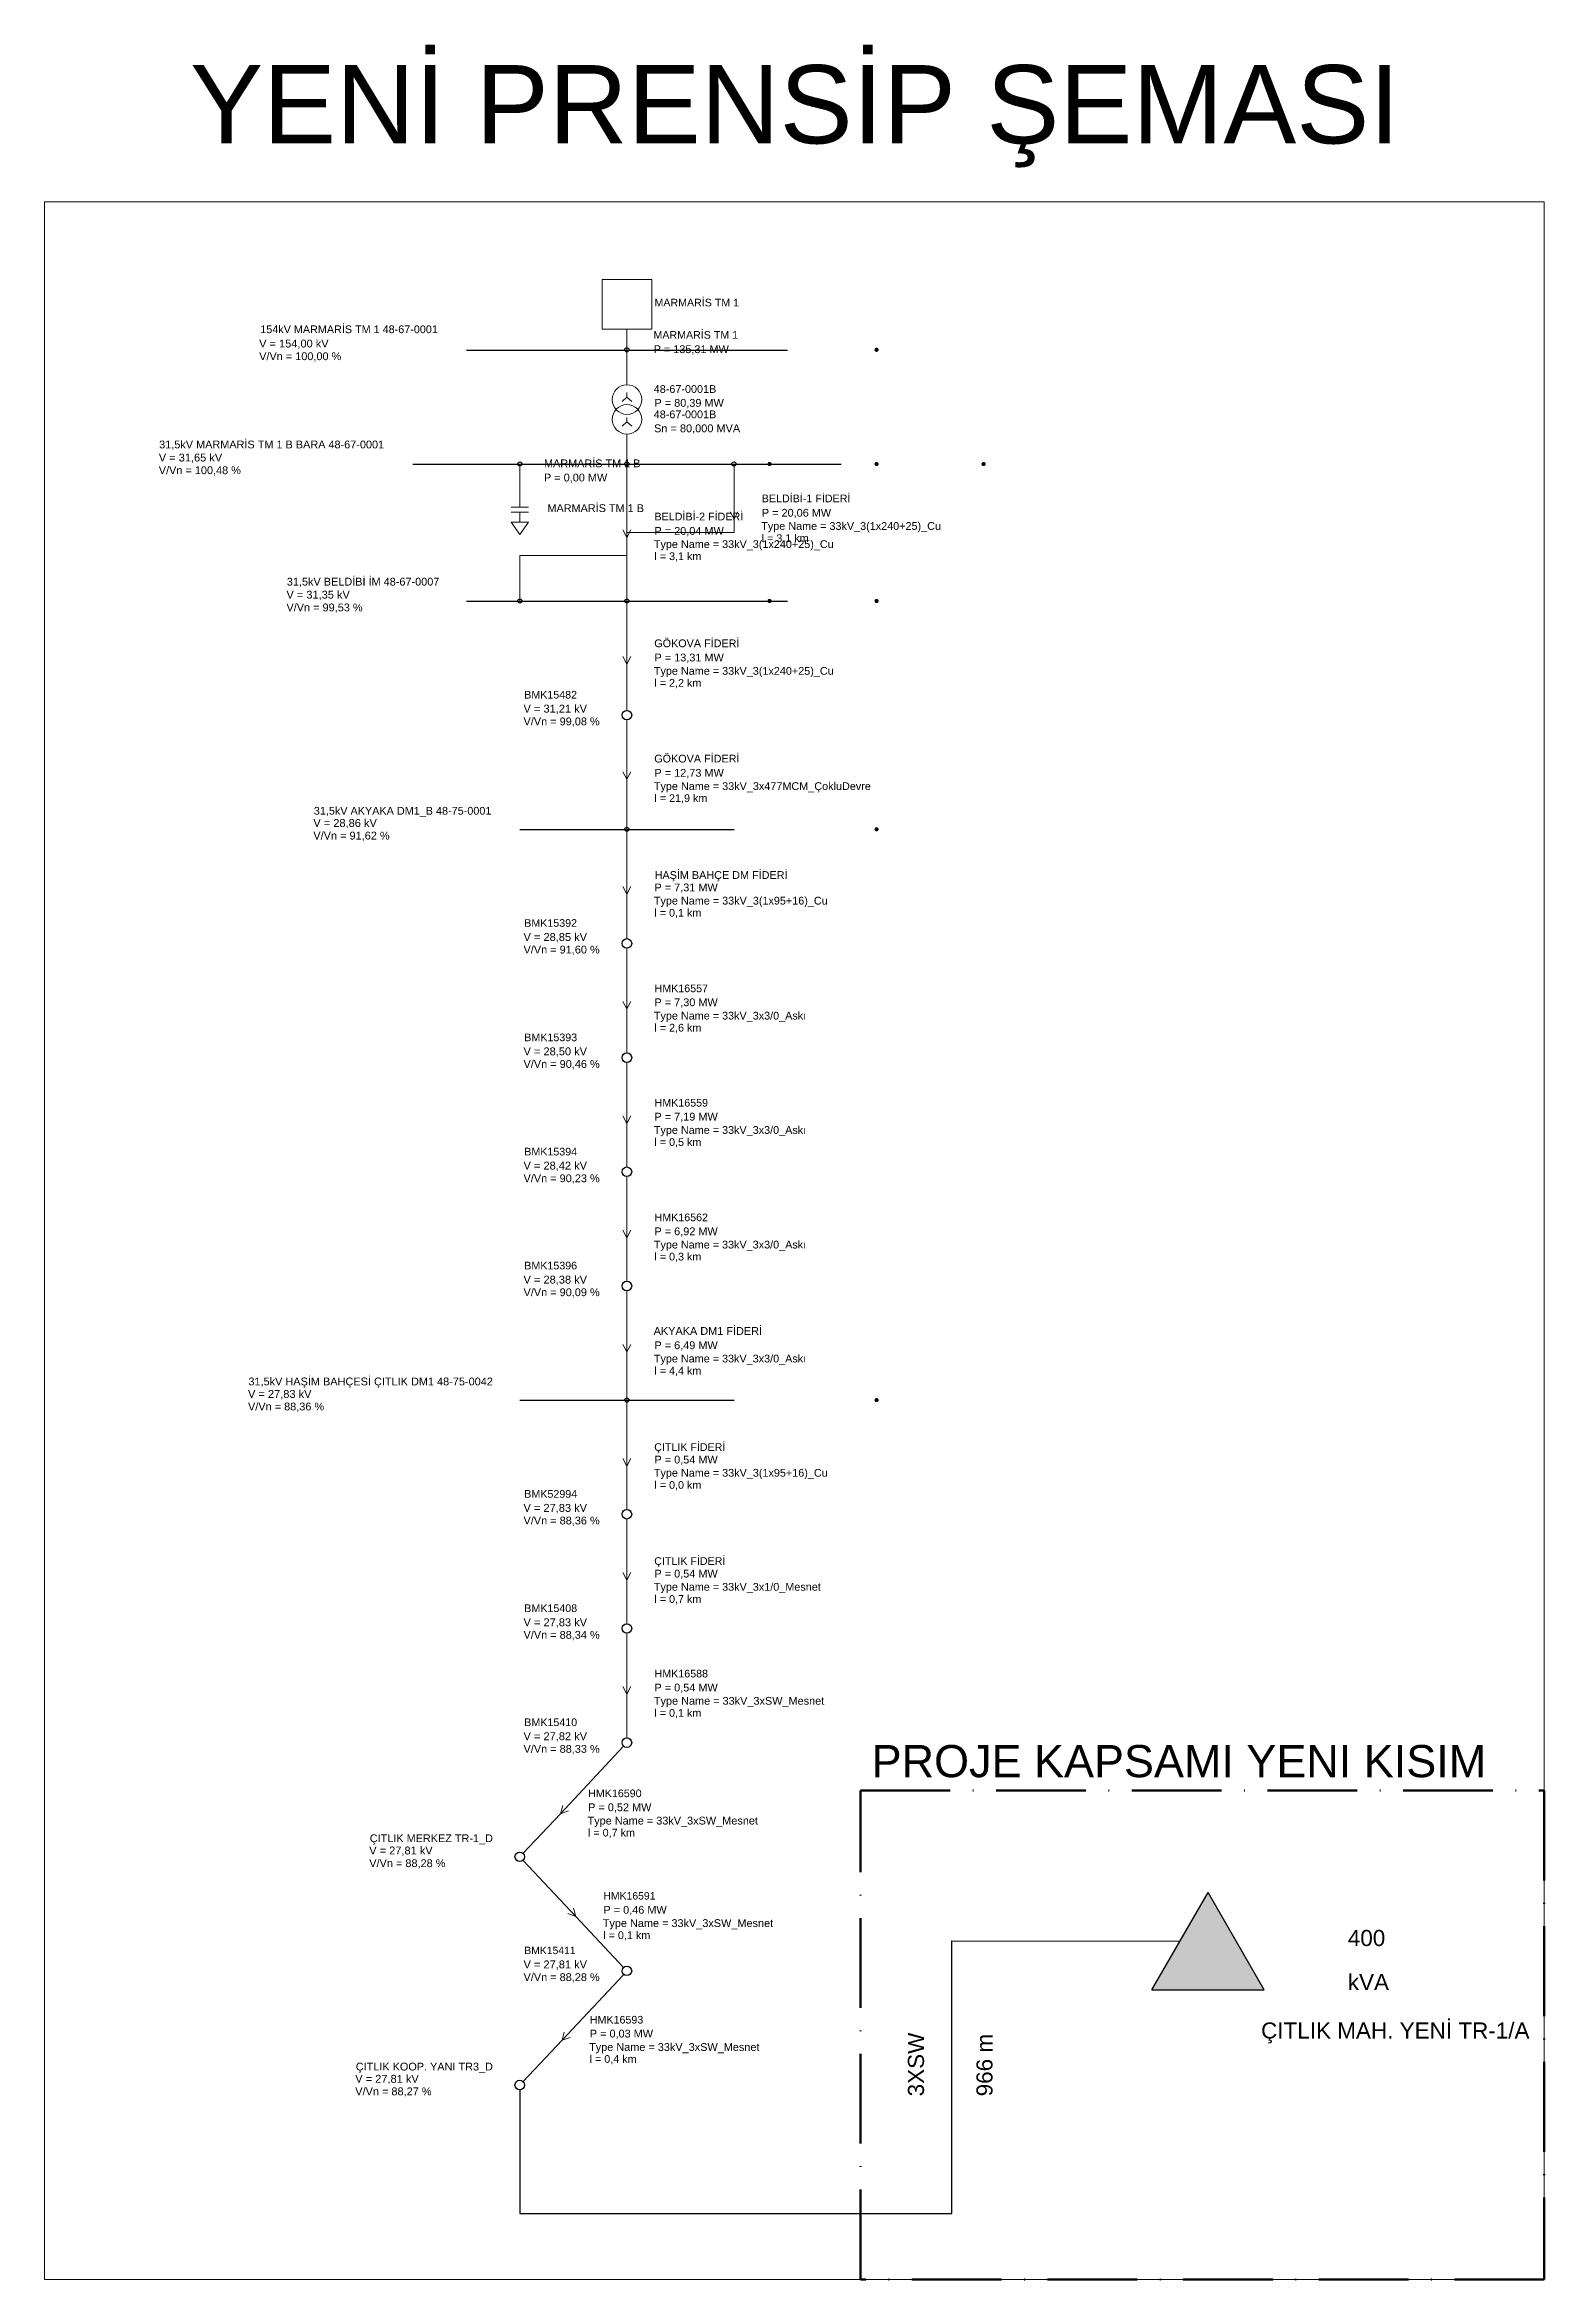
# Model space of a CAD drawing. Header units: millimetres. Extents: x 5 to 445, y 10 to 308.
# Drawn here: x 244.5 to 444.5, y 9.9 to 308 of the extents above; entities that cross this region are included whole.
import ezdxf

# ---------------------------------------------------------------- set-up
doc = ezdxf.new("R2010")
doc.units = ezdxf.units.MM
doc.header["$MEASUREMENT"] = 0
doc.linetypes.add('ACAD_ISO10W100', pattern=[18, 12, -3, 0, -3])
doc.layers.get('0').update_dxf_attribs({"linetype": 'CONTINUOUS'})
doc.layers.add('PDF_Text', color=7, linetype='CONTINUOUS')
doc.layers.add('TRAFO_YENI', color=5, linetype='CONTINUOUS')
doc.styles.add('Arial$001', font='arial.ttf', dxfattribs={"height": 1.2609})
doc.styles.add('PDF Arial', font='arial.ttf')

# ---------------------------------------------------------------- blocks, each defined once
blk = doc.blocks.new('YENI_DIREK')
at = {"layer": 'TRAFO_YENI', "linetype": 'Continuous'}
for p, q in [((-2.5, -1.443376), (0, 2.886751)), ((2.5, -1.443376), (0, 2.886751)), ((-2.5, -1.443376), (2.5, -1.443376))]:
    blk.add_line(p, q, dxfattribs=at)
for points in [[(-2.5, -1.443376), (0, -1.443376), (0, 2.886751)], [(0, -1.443376), (0, 2.886751), (2.5, -1.443376)]]:
    blk.add_solid(points, dxfattribs=at)

msp = doc.modelspace()

# ---------------------------------------------------------------- hatches: boundary and pattern name
h = msp.add_hatch(color=5)
edge = h.paths.add_edge_path()
edge.add_spline(control_points=[(355.73, 267.28), (355.73, 267.43), (355.6, 267.56), (355.45, 267.56), (355.45, 267.56), (355.3, 267.56), (355.17, 267.43), (355.17, 267.28), (355.17, 267.28), (355.17, 267.11), (355.3, 267), (355.45, 267), (355.45, 267), (355.6, 267), (355.73, 267.11), (355.73, 267.28)], knot_values=[0, 0, 0, 0, 0.0625, 0.0625, 0.0625, 0.0625, 0.125, 0.125, 0.125, 0.125, 0.1875, 0.1875, 0.1875, 0.1875, 1, 1, 1, 1], degree=3, periodic=0)
h = msp.add_hatch(color=5)
edge = h.paths.add_edge_path()
edge.add_spline(control_points=[(355.73, 267.28), (355.73, 267.43), (355.6, 267.56), (355.45, 267.56), (355.45, 267.56), (355.3, 267.56), (355.17, 267.43), (355.17, 267.28), (355.17, 267.28), (355.17, 267.11), (355.3, 267), (355.45, 267), (355.45, 267), (355.6, 267), (355.73, 267.11), (355.73, 267.28)], knot_values=[0, 0, 0, 0, 0.0625, 0.0625, 0.0625, 0.0625, 0.125, 0.125, 0.125, 0.125, 0.1875, 0.1875, 0.1875, 0.1875, 1, 1, 1, 1], degree=3, periodic=0)
h = msp.add_hatch(color=5)
edge = h.paths.add_edge_path()
edge.add_spline(control_points=[(341.45, 252.04), (341.45, 252.21), (341.32, 252.32), (341.17, 252.32), (341.17, 252.32), (341.02, 252.32), (340.89, 252.21), (340.89, 252.04), (340.89, 252.04), (340.89, 251.89), (341.02, 251.76), (341.17, 251.76), (341.17, 251.76), (341.32, 251.76), (341.45, 251.89), (341.45, 252.04)], knot_values=[0, 0, 0, 0, 0.0625, 0.0625, 0.0625, 0.0625, 0.125, 0.125, 0.125, 0.125, 0.1875, 0.1875, 0.1875, 0.1875, 1, 1, 1, 1], degree=3, periodic=0)
h = msp.add_hatch(color=5)
edge = h.paths.add_edge_path()
edge.add_spline(control_points=[(355.73, 252.04), (355.73, 252.21), (355.6, 252.32), (355.45, 252.32), (355.45, 252.32), (355.3, 252.32), (355.17, 252.21), (355.17, 252.04), (355.17, 252.04), (355.17, 251.89), (355.3, 251.76), (355.45, 251.76), (355.45, 251.76), (355.6, 251.76), (355.73, 251.89), (355.73, 252.04)], knot_values=[0, 0, 0, 0, 0.0625, 0.0625, 0.0625, 0.0625, 0.125, 0.125, 0.125, 0.125, 0.1875, 0.1875, 0.1875, 0.1875, 1, 1, 1, 1], degree=3, periodic=0)
h = msp.add_hatch(color=5)
edge = h.paths.add_edge_path()
edge.add_spline(control_points=[(355.73, 252.04), (355.73, 252.21), (355.6, 252.32), (355.45, 252.32), (355.45, 252.32), (355.3, 252.32), (355.17, 252.21), (355.17, 252.04), (355.17, 252.04), (355.17, 251.89), (355.3, 251.76), (355.45, 251.76), (355.45, 251.76), (355.6, 251.76), (355.73, 251.89), (355.73, 252.04)], knot_values=[0, 0, 0, 0, 0.0625, 0.0625, 0.0625, 0.0625, 0.125, 0.125, 0.125, 0.125, 0.1875, 0.1875, 0.1875, 0.1875, 1, 1, 1, 1], degree=3, periodic=0)
h = msp.add_hatch(color=5)
edge = h.paths.add_edge_path()
edge.add_spline(control_points=[(370.01, 252.04), (370.01, 252.21), (369.89, 252.32), (369.72, 252.32), (369.72, 252.32), (369.58, 252.32), (369.44, 252.21), (369.44, 252.04), (369.44, 252.04), (369.44, 251.89), (369.58, 251.76), (369.72, 251.76), (369.72, 251.76), (369.89, 251.76), (370.01, 251.89), (370.01, 252.04)], knot_values=[0, 0, 0, 0, 0.0625, 0.0625, 0.0625, 0.0625, 0.125, 0.125, 0.125, 0.125, 0.1875, 0.1875, 0.1875, 0.1875, 1, 1, 1, 1], degree=3, periodic=0)
h = msp.add_hatch(color=5)
edge = h.paths.add_edge_path()
edge.add_spline(control_points=[(341.45, 233.78), (341.45, 233.93), (341.32, 234.06), (341.17, 234.06), (341.17, 234.06), (341.02, 234.06), (340.89, 233.93), (340.89, 233.78), (340.89, 233.78), (340.89, 233.61), (341.02, 233.49), (341.17, 233.49), (341.17, 233.49), (341.32, 233.49), (341.45, 233.61), (341.45, 233.78)], knot_values=[0, 0, 0, 0, 0.0625, 0.0625, 0.0625, 0.0625, 0.125, 0.125, 0.125, 0.125, 0.1875, 0.1875, 0.1875, 0.1875, 1, 1, 1, 1], degree=3, periodic=0)
h = msp.add_hatch(color=5)
edge = h.paths.add_edge_path()
edge.add_spline(control_points=[(355.73, 233.78), (355.73, 233.93), (355.6, 234.06), (355.45, 234.06), (355.45, 234.06), (355.3, 234.06), (355.17, 233.93), (355.17, 233.78), (355.17, 233.78), (355.17, 233.61), (355.3, 233.49), (355.45, 233.49), (355.45, 233.49), (355.6, 233.49), (355.73, 233.61), (355.73, 233.78)], knot_values=[0, 0, 0, 0, 0.0625, 0.0625, 0.0625, 0.0625, 0.125, 0.125, 0.125, 0.125, 0.1875, 0.1875, 0.1875, 0.1875, 1, 1, 1, 1], degree=3, periodic=0)
h = msp.add_hatch(color=5)
edge = h.paths.add_edge_path()
edge.add_spline(control_points=[(355.73, 233.78), (355.73, 233.93), (355.6, 234.06), (355.45, 234.06), (355.45, 234.06), (355.3, 234.06), (355.17, 233.93), (355.17, 233.78), (355.17, 233.78), (355.17, 233.61), (355.3, 233.49), (355.45, 233.49), (355.45, 233.49), (355.6, 233.49), (355.73, 233.61), (355.73, 233.78)], knot_values=[0, 0, 0, 0, 0.0625, 0.0625, 0.0625, 0.0625, 0.125, 0.125, 0.125, 0.125, 0.1875, 0.1875, 0.1875, 0.1875, 1, 1, 1, 1], degree=3, periodic=0)
h = msp.add_hatch(color=5)
edge = h.paths.add_edge_path()
edge.add_spline(control_points=[(355.73, 203.32), (355.73, 203.47), (355.6, 203.6), (355.45, 203.6), (355.45, 203.6), (355.3, 203.6), (355.17, 203.47), (355.17, 203.32), (355.17, 203.32), (355.17, 203.17), (355.3, 203.04), (355.45, 203.04), (355.45, 203.04), (355.6, 203.04), (355.73, 203.17), (355.73, 203.32)], knot_values=[0, 0, 0, 0, 0.0625, 0.0625, 0.0625, 0.0625, 0.125, 0.125, 0.125, 0.125, 0.1875, 0.1875, 0.1875, 0.1875, 1, 1, 1, 1], degree=3, periodic=0)
h = msp.add_hatch(color=5)
edge = h.paths.add_edge_path()
edge.add_spline(control_points=[(355.73, 203.32), (355.73, 203.47), (355.6, 203.6), (355.45, 203.6), (355.45, 203.6), (355.3, 203.6), (355.17, 203.47), (355.17, 203.32), (355.17, 203.32), (355.17, 203.17), (355.3, 203.04), (355.45, 203.04), (355.45, 203.04), (355.6, 203.04), (355.73, 203.17), (355.73, 203.32)], knot_values=[0, 0, 0, 0, 0.0625, 0.0625, 0.0625, 0.0625, 0.125, 0.125, 0.125, 0.125, 0.1875, 0.1875, 0.1875, 0.1875, 1, 1, 1, 1], degree=3, periodic=0)
h = msp.add_hatch(color=5)
edge = h.paths.add_edge_path()
edge.add_spline(control_points=[(355.73, 127.18), (355.73, 127.33), (355.6, 127.46), (355.45, 127.46), (355.45, 127.46), (355.3, 127.46), (355.17, 127.33), (355.17, 127.18), (355.17, 127.18), (355.17, 127.01), (355.3, 126.9), (355.45, 126.9), (355.45, 126.9), (355.6, 126.9), (355.73, 127.01), (355.73, 127.18)], knot_values=[0, 0, 0, 0, 0.0625, 0.0625, 0.0625, 0.0625, 0.125, 0.125, 0.125, 0.125, 0.1875, 0.1875, 0.1875, 0.1875, 1, 1, 1, 1], degree=3, periodic=0)
h = msp.add_hatch(color=5)
edge = h.paths.add_edge_path()
edge.add_spline(control_points=[(355.73, 127.18), (355.73, 127.33), (355.6, 127.46), (355.45, 127.46), (355.45, 127.46), (355.3, 127.46), (355.17, 127.33), (355.17, 127.18), (355.17, 127.18), (355.17, 127.01), (355.3, 126.9), (355.45, 126.9), (355.45, 126.9), (355.6, 126.9), (355.73, 127.01), (355.73, 127.18)], knot_values=[0, 0, 0, 0, 0.0625, 0.0625, 0.0625, 0.0625, 0.125, 0.125, 0.125, 0.125, 0.1875, 0.1875, 0.1875, 0.1875, 1, 1, 1, 1], degree=3, periodic=0)

# ---------------------------------------------------------------- linework, layer by layer
at = {"color": 5, "linetype": 'Continuous', "lineweight": 20}
msp.add_lwpolyline([(444.54, 287.02), (244.46, 287.02), (244.46, 9.89), (444.54, 9.89)], close=True, dxfattribs=at)
at = {"color": 5, "linetype": 'Continuous', "lineweight": 15}
for points in [[(318.86, 270.04), (325.46, 270.04), (325.46, 276.64), (318.86, 276.64)], [(306.71, 244.28), (309.03, 244.28), (307.87, 242.64)]]:
    msp.add_lwpolyline(points, close=True, dxfattribs=at)
for points in [[(322.15, 270.04), (322.15, 267.25), (322.15, 267.25)], [(322.15, 262.61), (322.15, 267.25), (322.15, 267.25)], [(322.15, 260.98), (321.49, 260.38), (321.49, 260.38)], [(322.15, 260.98), (321.49, 260.38), (321.49, 260.38)], [(322.15, 260.98), (322.15, 261.57), (322.15, 261.57)], [(322.15, 260.98), (322.15, 261.57), (322.15, 261.57)], [(322.15, 260.98), (322.81, 260.38), (322.81, 260.38)], [(322.15, 260.98), (322.81, 260.38), (322.81, 260.38)], [(322.15, 257.67), (321.49, 257.09), (321.49, 257.09)], [(322.15, 257.67), (321.49, 257.09), (321.49, 257.09)], [(322.15, 257.67), (322.15, 258.26), (322.15, 258.26)], [(322.15, 257.67), (322.15, 258.26), (322.15, 258.26)], [(322.15, 257.67), (322.81, 257.09), (322.81, 257.09)], [(322.15, 257.67), (322.81, 257.09), (322.81, 257.09)], [(322.15, 256.03), (322.15, 252.03), (322.15, 252.03)], [(307.87, 246.27), (307.87, 252.03), (307.87, 252.03)], [(322.15, 242.28), (322.15, 252.03), (322.15, 252.03)], [(336.44, 244.68), (336.44, 252.03), (336.44, 252.03)], [(306.71, 246.27), (309.03, 246.27), (309.03, 246.27)], [(306.71, 245.61), (309.03, 245.61), (309.03, 245.61)], [(307.87, 245.61), (307.87, 244.28), (307.87, 244.28)], [(335.91, 245.67), (336.44, 244.68), (336.44, 244.68)], [(335.91, 245.67), (336.44, 244.68), (336.44, 244.68)], [(336.96, 245.67), (336.44, 244.68), (336.44, 244.68)], [(336.96, 245.67), (336.44, 244.68), (336.44, 244.68)], [(336.44, 244.68), (336.44, 242.89), (336.44, 242.89)], [(321.62, 243.26), (322.15, 242.26), (322.15, 242.26)], [(321.62, 243.26), (322.15, 242.26), (322.15, 242.26)], [(322.68, 243.26), (322.15, 242.26), (322.15, 242.26)], [(322.68, 243.26), (322.15, 242.26), (322.15, 242.26)], [(336.44, 242.89), (322.15, 242.89), (322.15, 242.89)], [(322.15, 242.89), (322.15, 233.74), (322.15, 233.74)], [(322.15, 242.28), (322.15, 239.83), (322.15, 239.83)], [(322.15, 239.83), (307.87, 239.83), (307.87, 239.83)], [(307.87, 239.83), (307.87, 233.74), (307.87, 233.74)], [(322.15, 225.36), (322.15, 233.74), (322.15, 233.74)], [(321.62, 226.35), (322.15, 225.36), (322.15, 225.36)], [(321.62, 226.35), (322.15, 225.36), (322.15, 225.36)], [(322.68, 226.35), (322.15, 225.36), (322.15, 225.36)], [(322.68, 226.35), (322.15, 225.36), (322.15, 225.36)], [(322.15, 225.36), (322.15, 219.18), (322.15, 219.18)], [(322.15, 210), (322.15, 217.86), (322.15, 217.86)], [(321.62, 210.99), (322.15, 210), (322.15, 210)], [(321.62, 210.99), (322.15, 210), (322.15, 210)], [(322.68, 210.99), (322.15, 210), (322.15, 210)], [(322.68, 210.99), (322.15, 210), (322.15, 210)], [(322.15, 210), (322.15, 203.3), (322.15, 203.3)], [(322.15, 194.68), (322.15, 203.3), (322.15, 203.3)], [(321.62, 195.67), (322.15, 194.68), (322.15, 194.68)], [(321.62, 195.67), (322.15, 194.68), (322.15, 194.68)], [(322.68, 195.67), (322.15, 194.68), (322.15, 194.68)], [(322.68, 195.67), (322.15, 194.68), (322.15, 194.68)], [(322.15, 194.68), (322.15, 188.73), (322.15, 188.73)], [(322.15, 179.38), (322.15, 187.4), (322.15, 187.4)], [(321.62, 180.35), (322.15, 179.38), (322.15, 179.38)], [(321.62, 180.35), (322.15, 179.38), (322.15, 179.38)], [(322.68, 180.35), (322.15, 179.38), (322.15, 179.38)], [(322.68, 180.35), (322.15, 179.38), (322.15, 179.38)], [(322.15, 179.38), (322.15, 173.5), (322.15, 173.5)], [(322.15, 164.09), (322.15, 172.18), (322.15, 172.18)], [(321.62, 165.08), (322.15, 164.09), (322.15, 164.09)], [(321.62, 165.08), (322.15, 164.09), (322.15, 164.09)], [(322.68, 165.08), (322.15, 164.09), (322.15, 164.09)], [(322.68, 165.08), (322.15, 164.09), (322.15, 164.09)], [(322.15, 164.09), (322.15, 158.27), (322.15, 158.27)], [(322.15, 148.84), (322.15, 156.94), (322.15, 156.94)], [(321.62, 149.83), (322.15, 148.84), (322.15, 148.84)], [(321.62, 149.83), (322.15, 148.84), (322.15, 148.84)], [(322.68, 149.83), (322.15, 148.84), (322.15, 148.84)], [(322.68, 149.83), (322.15, 148.84), (322.15, 148.84)], [(322.15, 148.84), (322.15, 143.05), (322.15, 143.05)], [(322.15, 133.6), (322.15, 141.72), (322.15, 141.72)], [(321.62, 134.59), (322.15, 133.6), (322.15, 133.6)], [(321.62, 134.59), (322.15, 133.6), (322.15, 133.6)], [(322.68, 134.59), (322.15, 133.6), (322.15, 133.6)], [(322.68, 134.59), (322.15, 133.6), (322.15, 133.6)], [(322.15, 133.6), (322.15, 127.15), (322.15, 127.15)], [(322.15, 118.38), (322.15, 127.15), (322.15, 127.15)], [(321.62, 119.37), (322.15, 118.38), (322.15, 118.38)], [(321.62, 119.37), (322.15, 118.38), (322.15, 118.38)], [(322.68, 119.37), (322.15, 118.38), (322.15, 118.38)], [(322.68, 119.37), (322.15, 118.38), (322.15, 118.38)], [(322.15, 118.38), (322.15, 112.59), (322.15, 112.59)], [(322.15, 103.17), (322.15, 111.26), (322.15, 111.26)], [(321.62, 104.17), (322.15, 103.17), (322.15, 103.17)], [(321.62, 104.17), (322.15, 103.17), (322.15, 103.17)], [(322.68, 104.17), (322.15, 103.17), (322.15, 103.17)], [(322.68, 104.17), (322.15, 103.17), (322.15, 103.17)], [(322.15, 103.17), (322.15, 97.35), (322.15, 97.35)], [(322.15, 87.97), (322.15, 96.04), (322.15, 96.04)], [(321.62, 88.96), (322.15, 87.97), (322.15, 87.97)], [(321.62, 88.96), (322.15, 87.97), (322.15, 87.97)], [(322.68, 88.96), (322.15, 87.97), (322.15, 87.97)], [(322.68, 88.96), (322.15, 87.97), (322.15, 87.97)], [(322.15, 87.97), (322.15, 82.13), (322.15, 82.13)], [(313.28, 72), (321.7, 80.99), (321.7, 80.99)], [(313.28, 72), (308.32, 66.72), (308.32, 66.72)], [(315.32, 58.3), (308.32, 65.77), (308.32, 65.77)], [(315.32, 58.3), (321.7, 51.49), (321.7, 51.49)], [(313.5, 41.78), (321.7, 50.53), (321.7, 50.53)], [(313.5, 41.78), (308.32, 36.27), (308.32, 36.27)]]:
    msp.add_lwpolyline(points, dxfattribs=at)
at = {"color": 5, "linetype": 'Continuous', "lineweight": 30}
for points in [[(300.72, 267.25), (343.57, 267.25), (343.57, 267.25)], [(293.59, 252.03), (350.72, 252.03), (350.72, 252.03)], [(300.72, 233.74), (343.57, 233.74), (343.57, 233.74)], [(307.87, 203.3), (336.44, 203.3), (336.44, 203.3)], [(307.87, 127.15), (336.44, 127.15), (336.44, 127.15)]]:
    msp.add_lwpolyline(points, dxfattribs=at)
at = {"linetype": 'ACAD_ISO10W100', "lineweight": 100}
msp.add_lwpolyline([(353.29, 75.1), (444.54, 75.1), (444.54, 9.89), (353.29, 9.89)], close=True, dxfattribs=at)
at = {"color": 5, "linetype": 'Continuous', "lineweight": 9}
for points in [[(313.58, 73.09), (313.28, 72), (313.28, 72)], [(313.58, 73.09), (313.28, 72), (313.28, 72)], [(314.34, 72.37), (313.28, 72), (313.28, 72)], [(314.34, 72.37), (313.28, 72), (313.28, 72)], [(314.26, 58.67), (315.32, 58.3), (315.32, 58.3)], [(314.26, 58.67), (315.32, 58.3), (315.32, 58.3)], [(315.02, 59.38), (315.32, 58.3), (315.32, 58.3)], [(315.02, 59.38), (315.32, 58.3), (315.32, 58.3)], [(313.79, 42.87), (313.5, 41.78), (313.5, 41.78)], [(313.79, 42.87), (313.5, 41.78), (313.5, 41.78)], [(314.57, 42.14), (313.5, 41.78), (313.5, 41.78)], [(314.57, 42.14), (313.5, 41.78), (313.5, 41.78)]]:
    msp.add_lwpolyline(points, dxfattribs=at)
at = {"color": 1}
msp.add_lwpolyline([(307.85, 35.16), (307.85, 18.68), (365.49, 18.68), (365.49, 55.04), (395.92, 55.01)], dxfattribs=at)
at = {"color": 5, "linetype": 'Continuous', "lineweight": 25}
for points in [[(322.41, 267.28), (322.41, 267.43), (322.28, 267.56), (322.13, 267.56), (322.13, 267.56), (321.98, 267.56), (321.85, 267.43), (321.85, 267.28), (321.85, 267.28), (321.85, 267.11), (321.98, 267), (322.13, 267), (322.13, 267), (322.28, 267), (322.41, 267.11), (322.41, 267.28)], [(322.41, 267.28), (322.41, 267.43), (322.28, 267.56), (322.13, 267.56), (322.13, 267.56), (321.98, 267.56), (321.85, 267.43), (321.85, 267.28), (321.85, 267.28), (321.85, 267.11), (321.98, 267), (322.13, 267), (322.13, 267), (322.28, 267), (322.41, 267.11), (322.41, 267.28)], [(308.14, 252.04), (308.14, 252.21), (308, 252.32), (307.85, 252.32), (307.85, 252.32), (307.71, 252.32), (307.57, 252.21), (307.57, 252.04), (307.57, 252.04), (307.57, 251.89), (307.71, 251.76), (307.85, 251.76), (307.85, 251.76), (308, 251.76), (308.14, 251.89), (308.14, 252.04)], [(322.41, 252.04), (322.41, 252.21), (322.28, 252.32), (322.13, 252.32), (322.13, 252.32), (321.98, 252.32), (321.85, 252.21), (321.85, 252.04), (321.85, 252.04), (321.85, 251.89), (321.98, 251.76), (322.13, 251.76), (322.13, 251.76), (322.28, 251.76), (322.41, 251.89), (322.41, 252.04)], [(322.41, 252.04), (322.41, 252.21), (322.28, 252.32), (322.13, 252.32), (322.13, 252.32), (321.98, 252.32), (321.85, 252.21), (321.85, 252.04), (321.85, 252.04), (321.85, 251.89), (321.98, 251.76), (322.13, 251.76), (322.13, 251.76), (322.28, 251.76), (322.41, 251.89), (322.41, 252.04)], [(336.69, 252.04), (336.69, 252.21), (336.58, 252.32), (336.41, 252.32), (336.41, 252.32), (336.26, 252.32), (336.13, 252.21), (336.13, 252.04), (336.13, 252.04), (336.13, 251.89), (336.26, 251.76), (336.41, 251.76), (336.41, 251.76), (336.58, 251.76), (336.69, 251.89), (336.69, 252.04)], [(308.14, 233.78), (308.14, 233.93), (308, 234.06), (307.85, 234.06), (307.85, 234.06), (307.71, 234.06), (307.57, 233.93), (307.57, 233.78), (307.57, 233.78), (307.57, 233.61), (307.71, 233.49), (307.85, 233.49), (307.85, 233.49), (308, 233.49), (308.14, 233.61), (308.14, 233.78)], [(322.41, 233.78), (322.41, 233.93), (322.28, 234.06), (322.13, 234.06), (322.13, 234.06), (321.98, 234.06), (321.85, 233.93), (321.85, 233.78), (321.85, 233.78), (321.85, 233.61), (321.98, 233.49), (322.13, 233.49), (322.13, 233.49), (322.28, 233.49), (322.41, 233.61), (322.41, 233.78)], [(322.41, 233.78), (322.41, 233.93), (322.28, 234.06), (322.13, 234.06), (322.13, 234.06), (321.98, 234.06), (321.85, 233.93), (321.85, 233.78), (321.85, 233.78), (321.85, 233.61), (321.98, 233.49), (322.13, 233.49), (322.13, 233.49), (322.28, 233.49), (322.41, 233.61), (322.41, 233.78)], [(322.41, 203.32), (322.41, 203.47), (322.28, 203.6), (322.13, 203.6), (322.13, 203.6), (321.98, 203.6), (321.85, 203.47), (321.85, 203.32), (321.85, 203.32), (321.85, 203.17), (321.98, 203.04), (322.13, 203.04), (322.13, 203.04), (322.28, 203.04), (322.41, 203.17), (322.41, 203.32)], [(322.41, 203.32), (322.41, 203.47), (322.28, 203.6), (322.13, 203.6), (322.13, 203.6), (321.98, 203.6), (321.85, 203.47), (321.85, 203.32), (321.85, 203.32), (321.85, 203.17), (321.98, 203.04), (322.13, 203.04), (322.13, 203.04), (322.28, 203.04), (322.41, 203.17), (322.41, 203.32)], [(322.41, 127.18), (322.41, 127.33), (322.28, 127.46), (322.13, 127.46), (322.13, 127.46), (321.98, 127.46), (321.85, 127.33), (321.85, 127.18), (321.85, 127.18), (321.85, 127.01), (321.98, 126.9), (322.13, 126.9), (322.13, 126.9), (322.28, 126.9), (322.41, 127.01), (322.41, 127.18)], [(322.41, 127.18), (322.41, 127.33), (322.28, 127.46), (322.13, 127.46), (322.13, 127.46), (321.98, 127.46), (321.85, 127.33), (321.85, 127.18), (321.85, 127.18), (321.85, 127.01), (321.98, 126.9), (322.13, 126.9), (322.13, 126.9), (322.28, 126.9), (322.41, 127.01), (322.41, 127.18)]]:
    msp.add_open_spline(points, degree=3, knots=[0, 0, 0, 0, 0.0625, 0.0625, 0.0625, 0.062501, 0.125, 0.125, 0.125, 0.125001, 0.1875, 0.1875, 0.1875, 0.187501, 1, 1, 1, 1], dxfattribs=at)
at = {"color": 5, "linetype": 'Continuous', "lineweight": 15}
for points in [[(324.13, 260.64), (324.13, 261.74), (323.24, 262.61), (322.15, 262.61), (322.15, 262.61), (321.06, 262.61), (320.18, 261.74), (320.18, 260.64), (320.18, 260.64), (320.18, 259.55), (321.06, 258.66), (322.15, 258.66), (322.15, 258.66), (323.24, 258.66), (324.13, 259.55), (324.13, 260.64)], [(324.13, 258), (324.13, 259.09), (323.24, 259.98), (322.15, 259.98), (322.15, 259.98), (321.06, 259.98), (320.18, 259.09), (320.18, 258), (320.18, 258), (320.18, 256.91), (321.06, 256.03), (322.15, 256.03), (322.15, 256.03), (323.24, 256.03), (324.13, 256.91), (324.13, 258)]]:
    msp.add_open_spline(points, degree=3, knots=[0, 0, 0, 0, 0.0625, 0.0625, 0.0625, 0.062501, 0.125, 0.125, 0.125, 0.125001, 0.1875, 0.1875, 0.1875, 0.187501, 1, 1, 1, 1], dxfattribs=at)
at = {"color": 5, "linetype": 'Continuous', "lineweight": 30}
for points in [[(322.78, 218.54), (322.78, 218.9), (322.5, 219.18), (322.13, 219.18), (322.13, 219.18), (321.79, 219.18), (321.5, 218.9), (321.5, 218.54), (321.5, 218.54), (321.5, 218.19), (321.79, 217.91), (322.13, 217.91), (322.13, 217.91), (322.5, 217.91), (322.78, 218.19), (322.78, 218.54)], [(322.78, 188.08), (322.78, 188.44), (322.5, 188.73), (322.13, 188.73), (322.13, 188.73), (321.79, 188.73), (321.5, 188.44), (321.5, 188.08), (321.5, 188.08), (321.5, 187.73), (321.79, 187.45), (322.13, 187.45), (322.13, 187.45), (322.5, 187.45), (322.78, 187.73), (322.78, 188.08)], [(322.78, 172.86), (322.78, 173.21), (322.5, 173.5), (322.13, 173.5), (322.13, 173.5), (321.79, 173.5), (321.5, 173.21), (321.5, 172.86), (321.5, 172.86), (321.5, 172.51), (321.79, 172.21), (322.13, 172.21), (322.13, 172.21), (322.5, 172.21), (322.78, 172.51), (322.78, 172.86)], [(322.78, 157.64), (322.78, 157.99), (322.5, 158.27), (322.13, 158.27), (322.13, 158.27), (321.79, 158.27), (321.5, 157.99), (321.5, 157.64), (321.5, 157.64), (321.5, 157.27), (321.79, 156.99), (322.13, 156.99), (322.13, 156.99), (322.5, 156.99), (322.78, 157.27), (322.78, 157.64)], [(322.78, 142.4), (322.78, 142.75), (322.5, 143.05), (322.13, 143.05), (322.13, 143.05), (321.79, 143.05), (321.5, 142.75), (321.5, 142.4), (321.5, 142.4), (321.5, 142.05), (321.79, 141.75), (322.13, 141.75), (322.13, 141.75), (322.5, 141.75), (322.78, 142.05), (322.78, 142.4)], [(322.78, 111.94), (322.78, 112.29), (322.5, 112.59), (322.13, 112.59), (322.13, 112.59), (321.79, 112.59), (321.5, 112.29), (321.5, 111.94), (321.5, 111.94), (321.5, 111.59), (321.79, 111.31), (322.13, 111.31), (322.13, 111.31), (322.5, 111.31), (322.78, 111.59), (322.78, 111.94)], [(322.78, 96.72), (322.78, 97.07), (322.5, 97.35), (322.13, 97.35), (322.13, 97.35), (321.79, 97.35), (321.5, 97.07), (321.5, 96.72), (321.5, 96.72), (321.5, 96.36), (321.79, 96.07), (322.13, 96.07), (322.13, 96.07), (322.5, 96.07), (322.78, 96.36), (322.78, 96.72)], [(322.78, 81.48), (322.78, 81.85), (322.5, 82.13), (322.13, 82.13), (322.13, 82.13), (321.79, 82.13), (321.5, 81.85), (321.5, 81.48), (321.5, 81.48), (321.5, 81.14), (321.79, 80.85), (322.13, 80.85), (322.13, 80.85), (322.5, 80.85), (322.78, 81.14), (322.78, 81.48)], [(308.48, 66.26), (308.48, 66.61), (308.2, 66.89), (307.85, 66.89), (307.85, 66.89), (307.49, 66.89), (307.21, 66.61), (307.21, 66.26), (307.21, 66.26), (307.21, 65.91), (307.49, 65.62), (307.85, 65.62), (307.85, 65.62), (308.2, 65.62), (308.48, 65.91), (308.48, 66.26)], [(322.78, 51.02), (322.78, 51.39), (322.5, 51.67), (322.13, 51.67), (322.13, 51.67), (321.79, 51.67), (321.5, 51.39), (321.5, 51.02), (321.5, 51.02), (321.5, 50.68), (321.79, 50.4), (322.13, 50.4), (322.13, 50.4), (322.5, 50.4), (322.78, 50.68), (322.78, 51.02)], [(308.48, 35.8), (308.48, 36.15), (308.2, 36.45), (307.85, 36.45), (307.85, 36.45), (307.49, 36.45), (307.21, 36.15), (307.21, 35.8), (307.21, 35.8), (307.21, 35.46), (307.49, 35.16), (307.85, 35.16), (307.85, 35.16), (308.2, 35.16), (308.48, 35.46), (308.48, 35.8)]]:
    msp.add_open_spline(points, degree=3, knots=[0, 0, 0, 0, 0.0625, 0.0625, 0.0625, 0.062501, 0.125, 0.125, 0.125, 0.125001, 0.1875, 0.1875, 0.1875, 0.187501, 1, 1, 1, 1], dxfattribs=at)

# ---------------------------------------------------------------- block references
at = {"color": 1, "linetype": 'Continuous', "xscale": 3, "yscale": 3, "zscale": 3}
msp.add_blockref('YENI_DIREK', (399.67, 52.85), dxfattribs=at)

# ---------------------------------------------------------------- texts
at = {"color": 5, "style": 'Arial$001'}
for s, height, p in [('MARMARİS TM 1', 1.017, (325.82, 273.07)), ('V = 154,00 kV', 1.0513, (273.08, 267.59)), ('154kV MARMARİS TM 1 48-67-0001', 1.031, (273.23, 269.5)), ('MARMARİS TM 1', 1.017, (325.69, 268.76)), ('V/Vn = 100,00 %', 1.0412, (273.08, 265.9)), ('P = 135,31 MW', 1.0377, (325.71, 266.84)), ('48-67-0001B', 1.0329, (325.72, 261.53)), ('P = 80,39 MW', 1.0408, (325.82, 259.68)), ('48-67-0001B', 1.0332, (325.72, 258.15)), ('Sn = 80,000 MVA', 1.0452, (325.77, 256.28)), ('V = 31,65 kV', 1.0521, (259.69, 252.38)), ('31,5kV MARMARİS TM 1 B BARA 48-67-0001', 1.0392, (259.74, 254.13)), ('V/Vn = 100,48 %', 1.0412, (259.69, 250.69)), ('MARMARİS TM 1 B', 1.0366, (311.08, 251.61)), ('P = 0,00 MW', 1.0406, (311.08, 249.72)), ('BELDİBİ-1 FİDERİ', 1.0231, (340.13, 246.94)), ('MARMARİS TM 1 B', 1.0366, (311.54, 245.64)), ('BELDİBİ-2 FİDERİ', 1.0231, (325.82, 244.53)), ('P = 20,06 MW', 1.039, (340.15, 245.02)), ('Type Name = 33kV_3(1x240+25)_Cu', 1.0334, (325.74, 240.84)), ('P = 20,04 MW', 1.0408, (325.82, 242.6)), ('Type Name = 33kV_3(1x240+25)_Cu', 1.0327, (340.07, 243.26)), ('l = 3,1 km', 1.03, (340.12, 241.64)), ('l = 3,1 km', 1.028, (325.81, 239.23)), ('31,5kV BELDİBİ İM 48-67-0007', 1.0402, (276.77, 235.83)), ('V = 31,35 kV', 1.0521, (276.72, 234.09)), ('V/Vn = 99,53 %', 1.0427, (276.72, 232.39)), ('GÖKOVA FİDERİ', 1.0313, (325.79, 227.61)), ('P = 13,31 MW', 1.0408, (325.82, 225.71)), ('Type Name = 33kV_3(1x240+25)_Cu', 1.0334, (325.74, 223.93)), ('BMK15482', 1.018, (308.45, 220.76)), ('l = 2,2 km', 1.028, (325.81, 222.33)), ('V = 31,21 kV', 1.0541, (308.35, 218.88)), ('V/Vn = 99,08 %', 1.0427, (308.35, 217.19)), ('GÖKOVA FİDERİ', 1.0315, (325.79, 212.23)), ('Type Name = 33kV_3x477MCM_ÇokluDevre', 1.0344, (325.74, 208.56)), ('P = 12,73 MW', 1.0411, (325.82, 210.33)), ('31,5kV AKYAKA DM1_B 48-75-0001', 1.0344, (280.37, 205.27)), ('l = 21,9 km', 1.0292, (325.81, 206.96)), ('V = 28,86 kV', 1.0541, (280.31, 203.63)), ('V/Vn = 91,62 %', 1.0444, (280.31, 201.95)), ('HAŞİM BAHÇE DM FİDERİ', 1.0338, (325.84, 196.7)), ('Type Name = 33kV_3(1x95+16)_Cu', 1.0338, (325.74, 193.28)), ('P = 7,31 MW', 1.0406, (325.82, 195.04)), ('BMK15392', 1.018, (308.45, 190.31)), ('l = 0,1 km', 1.028, (325.81, 191.67)), ('V = 28,85 kV', 1.0541, (308.35, 188.42)), ('V/Vn = 91,60 %', 1.0427, (308.35, 186.75)), ('HMK16557', 1.019, (325.84, 181.59)), ('Type Name = 33kV_3x3/0_Askı', 1.0323, (325.74, 177.94)), ('P = 7,30 MW', 1.0406, (325.82, 179.72)), ('BMK15393', 1.021, (308.45, 175.05)), ('l = 2,6 km', 1.028, (325.81, 176.34)), ('V = 28,50 kV', 1.0541, (308.35, 173.17)), ('V/Vn = 90,46 %', 1.0427, (308.35, 171.49)), ('HMK16559', 1.019, (325.84, 166.33)), ('P = 7,19 MW', 1.0406, (325.82, 164.46)), ('Type Name = 33kV_3x3/0_Askı', 1.0323, (325.74, 162.69)), ('l = 0,5 km', 1.028, (325.81, 161.08)), ('V = 28,42 kV', 1.0541, (308.35, 157.93)), ('BMK15394', 1.02, (308.45, 159.81)), ('V/Vn = 90,23 %', 1.0427, (308.35, 156.24)), ('HMK16562', 1.019, (325.84, 151.04)), ('P = 6,92 MW', 1.0406, (325.82, 149.17)), ('Type Name = 33kV_3x3/0_Askı', 1.0323, (325.74, 147.4)), ('l = 0,3 km', 1.028, (325.81, 145.8)), ('V = 28,38 kV', 1.0541, (308.35, 142.72)), ('BMK15396', 1.02, (308.45, 144.61)), ('V/Vn = 90,09 %', 1.0427, (308.35, 141.04)), ('AKYAKA DM1 FİDERİ', 1.0406, (325.71, 135.88)), ('P = 6,49 MW', 1.0406, (325.82, 133.97)), ('Type Name = 33kV_3x3/0_Askı', 1.0323, (325.74, 132.2)), ('l = 4,4 km', 1.028, (325.81, 130.59)), ('V = 27,83 kV', 1.0541, (271.59, 127.47)), ('31,5kV HAŞİM BAHÇESİ ÇITLIK DM1 48-75-0042', 1.0427, (271.64, 129.14)), ('V/Vn = 88,36 %', 1.0427, (271.59, 125.8)), ('ÇITLIK FİDERİ', 1.0184, (325.79, 120.4)), ('P = 0,54 MW', 1.0406, (325.82, 118.72)), ('Type Name = 33kV_3(1x95+16)_Cu', 1.0338, (325.74, 116.96)), ('l = 0,0 km', 1.028, (325.81, 115.34)), ('V = 27,83 kV', 1.0541, (308.35, 112.27)), ('BMK52994', 1.021, (308.45, 114.15)), ('V/Vn = 88,36 %', 1.0427, (308.35, 110.59)), ('ÇITLIK FİDERİ', 1.0184, (325.79, 105.2)), ('P = 0,54 MW', 1.0406, (325.82, 103.51)), ('Type Name = 33kV_3x1/0_Mesnet', 1.0336, (325.74, 101.75)), ('BMK15408', 1.021, (308.45, 98.9)), ('l = 0,7 km', 1.028, (325.81, 100.13)), ('V = 27,83 kV', 1.0544, (308.35, 97.01)), ('V/Vn = 88,34 %', 1.0427, (308.35, 95.34)), ('HMK16588', 1.019, (325.84, 90.18)), ('Type Name = 33kV_3xSW_Mesnet', 1.0401, (325.74, 86.54)), ('P = 0,54 MW', 1.0406, (325.82, 88.31)), ('BMK15410', 1.021, (308.45, 83.69)), ('l = 0,1 km', 1.028, (325.81, 84.93)), ('V = 27,82 kV', 1.0544, (308.35, 81.81)), ('V/Vn = 88,33 %', 1.0427, (308.35, 80.13)), ('HMK16590', 1.021, (316.97, 74.21)), ('Type Name = 33kV_3xSW_Mesnet', 1.0402, (316.89, 70.56)), ('P = 0,52 MW', 1.0406, (316.97, 72.34)), ('ÇITLIK MERKEZ TR-1_D', 1.0374, (287.84, 68.21)), ('l = 0,7 km', 1.028, (316.95, 68.96)), ('V = 27,81 kV', 1.0521, (287.77, 66.57)), ('V/Vn = 88,28 %', 1.0427, (287.77, 64.88)), ('HMK16591', 0.994, (319.01, 60.55)), ('P = 0,46 MW', 1.0406, (319.01, 58.66)), ('Type Name = 33kV_3xSW_Mesnet', 1.0401, (318.92, 56.89)), ('BMK15411', 0.992, (308.45, 53.27)), ('l = 0,1 km', 1.028, (318.99, 55.28)), ('V = 27,81 kV', 1.0541, (308.35, 51.37)), ('V/Vn = 88,28 %', 1.0427, (308.35, 49.68)), ('HMK16593', 1.021, (317.19, 44.01)), ('P = 0,03 MW', 1.0406, (317.19, 42.15)), ('ÇITLIK KOOP. YANI TR3_D', 1.0383, (285.97, 37.75)), ('Type Name = 33kV_3xSW_Mesnet', 1.0401, (317.1, 40.36)), ('l = 0,4 km', 1.028, (317.17, 38.77)), ('V = 27,81 kV', 1.0541, (285.9, 36.11)), ('V/Vn = 88,27 %', 1.0444, (285.9, 34.44))]:
    msp.add_text(s, height=height, dxfattribs=at).set_placement(p)
at = {"layer": 'PDF_Text', "color": 1, "attachment_point": 7, "style": 'PDF Arial'}
for s, insert, char_height in [('YENİ PRENSİP ŞEMASI', (263.87, 291.59), 10.4465), ('PROJE KAPSAMI YENI KISIM', (354.79, 76.81), 4.2943), ('400', (418.32, 54.32), 2.146), ('kVA', (418.32, 48.47), 2.146), ('ÇITLIK MAH. YENİ TR-1/A', (406.75, 41.35), 2.1462)]:
    msp.add_mtext(s, dxfattribs=dict(at, insert=insert, char_height=char_height))
at = {"layer": 'PDF_Text', "color": 1, "char_height": 2.146, "attachment_point": 7, "rotation": 90, "style": 'PDF Arial'}
for s, insert in [('3XSW', (361.81, 34.3)), ('966 m', (370.95, 34.3))]:
    msp.add_mtext(s, dxfattribs=dict(at, insert=insert))

doc.saveas('drawing.dxf')
